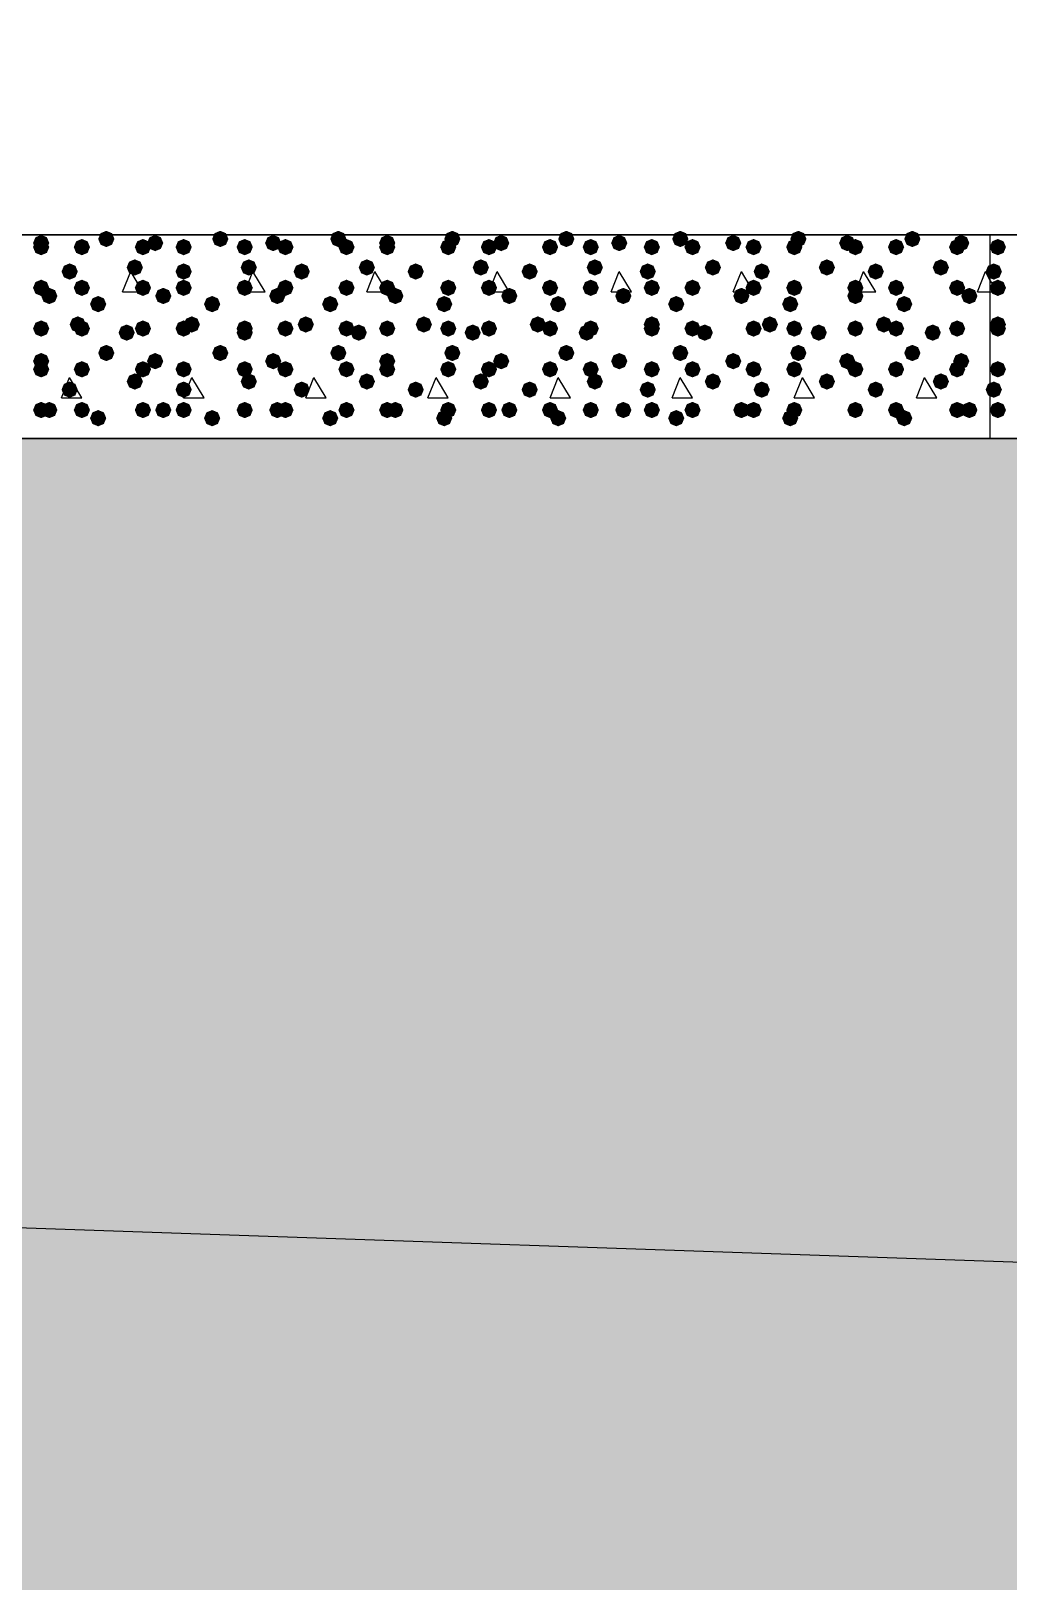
# Model space of a CAD drawing. Header units: millimetres. Extents: x 0 to 420, y 0 to 297.
# Drawn here: x 269.68 to 279.84, y 148.61 to 164.72 of the extents above; entities that cross this region are included whole.
import ezdxf

# ---------------------------------------------------------------- set-up
doc = ezdxf.new("R2010")
doc.units = ezdxf.units.MM
doc.layers.get('0').update_dxf_attribs({"linetype": 'CONTINUOUS'})

msp = doc.modelspace()

# ---------------------------------------------------------------- hatches: boundary and pattern name
at = {"true_color": 0x000008}
for points in [[(269.875, 162.517667), (269.850129, 162.457871), (269.790333, 162.433), (269.730537, 162.457871), (269.705667, 162.517667), (269.730537, 162.577462), (269.790333, 162.602333), (269.850129, 162.577463)], [(269.875, 162.475333), (269.850129, 162.415537), (269.790333, 162.390667), (269.730537, 162.415537), (269.705667, 162.475333), (269.730537, 162.535129), (269.790333, 162.56), (269.850129, 162.535129)], [(270.298333, 162.475333), (270.273462, 162.415537), (270.213667, 162.390667), (270.153871, 162.415537), (270.129, 162.475333), (270.153871, 162.535129), (270.213667, 162.56), (270.273462, 162.535129)], [(270.552333, 162.56), (270.527462, 162.500204), (270.467667, 162.475333), (270.407871, 162.500204), (270.383, 162.56), (270.407871, 162.619796), (270.467667, 162.644667), (270.527462, 162.619796)], [(270.933333, 162.475333), (270.908462, 162.415537), (270.848667, 162.390667), (270.788871, 162.415537), (270.764, 162.475333), (270.788871, 162.535129), (270.848667, 162.56), (270.908462, 162.535129)], [(271.060333, 162.517667), (271.035462, 162.457871), (270.975667, 162.433), (270.915871, 162.457871), (270.891, 162.517667), (270.915871, 162.577462), (270.975667, 162.602333), (271.035462, 162.577463)], [(271.356667, 162.475333), (271.331796, 162.415537), (271.272, 162.390667), (271.212204, 162.415537), (271.187333, 162.475333), (271.212204, 162.535129), (271.272, 162.56), (271.331796, 162.535129)], [(271.737667, 162.56), (271.712796, 162.500204), (271.653, 162.475333), (271.593204, 162.500204), (271.568333, 162.56), (271.593204, 162.619796), (271.653, 162.644667), (271.712796, 162.619796)], [(271.991667, 162.475333), (271.966796, 162.415537), (271.907, 162.390667), (271.847204, 162.415537), (271.822333, 162.475333), (271.847204, 162.535129), (271.907, 162.56), (271.966796, 162.535129)], [(272.288, 162.517667), (272.263129, 162.457871), (272.203333, 162.433), (272.143537, 162.457871), (272.118667, 162.517667), (272.143537, 162.577462), (272.203333, 162.602333), (272.263129, 162.577463)], [(272.415, 162.475333), (272.390129, 162.415537), (272.330333, 162.390667), (272.270538, 162.415537), (272.245667, 162.475333), (272.270537, 162.535129), (272.330333, 162.56), (272.390129, 162.535129)], [(272.965333, 162.56), (272.940462, 162.500204), (272.880667, 162.475333), (272.820871, 162.500204), (272.796, 162.56), (272.820871, 162.619796), (272.880667, 162.644667), (272.940462, 162.619796)], [(273.05, 162.475333), (273.025129, 162.415537), (272.965333, 162.390667), (272.905538, 162.415537), (272.880667, 162.475333), (272.905537, 162.535129), (272.965333, 162.56), (273.025129, 162.535129)], [(273.473333, 162.517667), (273.448463, 162.457871), (273.388667, 162.433), (273.328871, 162.457871), (273.304, 162.517667), (273.328871, 162.577462), (273.388667, 162.602333), (273.448462, 162.577463)], [(273.473333, 162.475333), (273.448463, 162.415537), (273.388667, 162.390667), (273.328871, 162.415537), (273.304, 162.475333), (273.328871, 162.535129), (273.388667, 162.56), (273.448462, 162.535129)], [(274.108333, 162.475333), (274.083463, 162.415537), (274.023667, 162.390667), (273.963871, 162.415537), (273.939, 162.475333), (273.963871, 162.535129), (274.023667, 162.56), (274.083462, 162.535129)], [(274.150667, 162.56), (274.125796, 162.500204), (274.066, 162.475333), (274.006204, 162.500204), (273.981333, 162.56), (274.006204, 162.619796), (274.066, 162.644667), (274.125796, 162.619796)], [(274.531667, 162.475333), (274.506796, 162.415537), (274.447, 162.390667), (274.387204, 162.415537), (274.362333, 162.475333), (274.387204, 162.535129), (274.447, 162.56), (274.506796, 162.535129)], [(274.658667, 162.517667), (274.633796, 162.457871), (274.574, 162.433), (274.514204, 162.457871), (274.489333, 162.517667), (274.514204, 162.577462), (274.574, 162.602333), (274.633796, 162.577463)], [(275.166667, 162.475333), (275.141796, 162.415537), (275.082, 162.390667), (275.022204, 162.415537), (274.997333, 162.475333), (275.022204, 162.535129), (275.082, 162.56), (275.141796, 162.535129)], [(275.336, 162.56), (275.311129, 162.500204), (275.251333, 162.475333), (275.191537, 162.500204), (275.166667, 162.56), (275.191537, 162.619796), (275.251333, 162.644667), (275.311129, 162.619796)], [(275.59, 162.475333), (275.565129, 162.415537), (275.505333, 162.390667), (275.445538, 162.415537), (275.420667, 162.475333), (275.445537, 162.535129), (275.505333, 162.56), (275.565129, 162.535129)], [(275.886333, 162.517667), (275.861463, 162.457871), (275.801667, 162.433), (275.741871, 162.457871), (275.717, 162.517667), (275.741871, 162.577462), (275.801667, 162.602333), (275.861462, 162.577463)], [(276.225, 162.475333), (276.200129, 162.415537), (276.140333, 162.390667), (276.080537, 162.415537), (276.055667, 162.475333), (276.080537, 162.535129), (276.140333, 162.56), (276.200129, 162.535129)], [(276.521333, 162.56), (276.496463, 162.500204), (276.436667, 162.475333), (276.376871, 162.500204), (276.352, 162.56), (276.376871, 162.619796), (276.436667, 162.644667), (276.496462, 162.619796)], [(276.648333, 162.475333), (276.623462, 162.415537), (276.563667, 162.390667), (276.503871, 162.415537), (276.479, 162.475333), (276.503871, 162.535129), (276.563667, 162.56), (276.623462, 162.535129)], [(277.071667, 162.517667), (277.046796, 162.457871), (276.987, 162.433), (276.927204, 162.457871), (276.902333, 162.517667), (276.927204, 162.577462), (276.987, 162.602333), (277.046796, 162.577463)], [(277.283333, 162.475333), (277.258462, 162.415537), (277.198667, 162.390667), (277.138871, 162.415537), (277.114, 162.475333), (277.138871, 162.535129), (277.198667, 162.56), (277.258462, 162.535129)], [(277.706667, 162.475333), (277.681796, 162.415537), (277.622, 162.390667), (277.562204, 162.415537), (277.537333, 162.475333), (277.562204, 162.535129), (277.622, 162.56), (277.681796, 162.535129)], [(277.749, 162.56), (277.724129, 162.500204), (277.664333, 162.475333), (277.604537, 162.500204), (277.579667, 162.56), (277.604537, 162.619796), (277.664333, 162.644667), (277.724129, 162.619796)], [(278.257, 162.517667), (278.232129, 162.457871), (278.172333, 162.433), (278.112538, 162.457871), (278.087667, 162.517667), (278.112537, 162.577462), (278.172333, 162.602333), (278.232129, 162.577463)], [(278.341667, 162.475333), (278.316796, 162.415537), (278.257, 162.390667), (278.197204, 162.415537), (278.172333, 162.475333), (278.197204, 162.535129), (278.257, 162.56), (278.316796, 162.535129)], [(278.765, 162.475333), (278.740129, 162.415537), (278.680333, 162.390667), (278.620538, 162.415537), (278.595667, 162.475333), (278.620537, 162.535129), (278.680333, 162.56), (278.740129, 162.535129)], [(278.934333, 162.56), (278.909462, 162.500204), (278.849667, 162.475333), (278.789871, 162.500204), (278.765, 162.56), (278.789871, 162.619796), (278.849667, 162.644667), (278.909462, 162.619796)], [(279.4, 162.475333), (279.375129, 162.415537), (279.315333, 162.390667), (279.255538, 162.415537), (279.230667, 162.475333), (279.255537, 162.535129), (279.315333, 162.56), (279.375129, 162.535129)], [(279.442333, 162.517667), (279.417462, 162.457871), (279.357667, 162.433), (279.297871, 162.457871), (279.273, 162.517667), (279.297871, 162.577462), (279.357667, 162.602333), (279.417462, 162.577463)], [(270.171333, 162.221333), (270.146462, 162.161537), (270.086667, 162.136667), (270.026871, 162.161537), (270.002, 162.221333), (270.026871, 162.281129), (270.086667, 162.306), (270.146462, 162.281129)], [(270.848667, 162.263667), (270.823796, 162.203871), (270.764, 162.179), (270.704204, 162.203871), (270.679333, 162.263667), (270.704204, 162.323462), (270.764, 162.348333), (270.823796, 162.323463)], [(271.356667, 162.221333), (271.331796, 162.161537), (271.272, 162.136667), (271.212204, 162.161537), (271.187333, 162.221333), (271.212204, 162.281129), (271.272, 162.306), (271.331796, 162.281129)], [(272.034, 162.263667), (272.009129, 162.203871), (271.949333, 162.179), (271.889537, 162.203871), (271.864667, 162.263667), (271.889537, 162.323462), (271.949333, 162.348333), (272.009129, 162.323463)], [(272.584333, 162.221333), (272.559463, 162.161537), (272.499667, 162.136667), (272.439871, 162.161537), (272.415, 162.221333), (272.439871, 162.281129), (272.499667, 162.306), (272.559462, 162.281129)], [(273.261667, 162.263667), (273.236796, 162.203871), (273.177, 162.179), (273.117204, 162.203871), (273.092333, 162.263667), (273.117204, 162.323462), (273.177, 162.348333), (273.236796, 162.323463)], [(273.769667, 162.221333), (273.744796, 162.161537), (273.685, 162.136667), (273.625204, 162.161537), (273.600333, 162.221333), (273.625204, 162.281129), (273.685, 162.306), (273.744796, 162.281129)], [(274.447, 162.263667), (274.422129, 162.203871), (274.362333, 162.179), (274.302537, 162.203871), (274.277667, 162.263667), (274.302537, 162.323462), (274.362333, 162.348333), (274.422129, 162.323463)], [(274.955, 162.221333), (274.930129, 162.161537), (274.870333, 162.136667), (274.810538, 162.161537), (274.785667, 162.221333), (274.810537, 162.281129), (274.870333, 162.306), (274.930129, 162.281129)], [(275.632333, 162.263667), (275.607463, 162.203871), (275.547667, 162.179), (275.487871, 162.203871), (275.463, 162.263667), (275.487871, 162.323462), (275.547667, 162.348333), (275.607462, 162.323463)], [(276.182667, 162.221333), (276.157796, 162.161537), (276.098, 162.136667), (276.038204, 162.161537), (276.013333, 162.221333), (276.038204, 162.281129), (276.098, 162.306), (276.157796, 162.281129)], [(276.86, 162.263667), (276.835129, 162.203871), (276.775333, 162.179), (276.715537, 162.203871), (276.690667, 162.263667), (276.715537, 162.323462), (276.775333, 162.348333), (276.835129, 162.323463)], [(277.368, 162.221333), (277.343129, 162.161537), (277.283333, 162.136667), (277.223538, 162.161537), (277.198667, 162.221333), (277.223537, 162.281129), (277.283333, 162.306), (277.343129, 162.281129)], [(278.045333, 162.263667), (278.020463, 162.203871), (277.960667, 162.179), (277.900871, 162.203871), (277.876, 162.263667), (277.900871, 162.323462), (277.960667, 162.348333), (278.020462, 162.323463)], [(278.553333, 162.221333), (278.528462, 162.161537), (278.468667, 162.136667), (278.408871, 162.161537), (278.384, 162.221333), (278.408871, 162.281129), (278.468667, 162.306), (278.528462, 162.281129)], [(279.230667, 162.263667), (279.205796, 162.203871), (279.146, 162.179), (279.086204, 162.203871), (279.061333, 162.263667), (279.086204, 162.323462), (279.146, 162.348333), (279.205796, 162.323463)], [(269.875, 162.052), (269.850129, 161.992204), (269.790333, 161.967333), (269.730537, 161.992204), (269.705667, 162.052), (269.730537, 162.111796), (269.790333, 162.136667), (269.850129, 162.111796)], [(270.298333, 162.052), (270.273462, 161.992204), (270.213667, 161.967333), (270.153871, 161.992204), (270.129, 162.052), (270.153871, 162.111796), (270.213667, 162.136667), (270.273462, 162.111796)], [(270.933333, 162.052), (270.908462, 161.992204), (270.848667, 161.967333), (270.788871, 161.992204), (270.764, 162.052), (270.788871, 162.111796), (270.848667, 162.136667), (270.908462, 162.111796)], [(271.356667, 162.052), (271.331796, 161.992204), (271.272, 161.967333), (271.212204, 161.992204), (271.187333, 162.052), (271.212204, 162.111796), (271.272, 162.136667), (271.331796, 162.111796)], [(271.991667, 162.052), (271.966796, 161.992204), (271.907, 161.967333), (271.847204, 161.992204), (271.822333, 162.052), (271.847204, 162.111796), (271.907, 162.136667), (271.966796, 162.111796)], [(272.415, 162.052), (272.390129, 161.992204), (272.330333, 161.967333), (272.270538, 161.992204), (272.245667, 162.052), (272.270537, 162.111796), (272.330333, 162.136667), (272.390129, 162.111796)], [(273.05, 162.052), (273.025129, 161.992204), (272.965333, 161.967333), (272.905538, 161.992204), (272.880667, 162.052), (272.905537, 162.111796), (272.965333, 162.136667), (273.025129, 162.111796)], [(273.473333, 162.052), (273.448463, 161.992204), (273.388667, 161.967333), (273.328871, 161.992204), (273.304, 162.052), (273.328871, 162.111796), (273.388667, 162.136667), (273.448462, 162.111796)], [(274.108333, 162.052), (274.083463, 161.992204), (274.023667, 161.967333), (273.963871, 161.992204), (273.939, 162.052), (273.963871, 162.111796), (274.023667, 162.136667), (274.083462, 162.111796)], [(274.531667, 162.052), (274.506796, 161.992204), (274.447, 161.967333), (274.387204, 161.992204), (274.362333, 162.052), (274.387204, 162.111796), (274.447, 162.136667), (274.506796, 162.111796)], [(275.166667, 162.052), (275.141796, 161.992204), (275.082, 161.967333), (275.022204, 161.992204), (274.997333, 162.052), (275.022204, 162.111796), (275.082, 162.136667), (275.141796, 162.111796)], [(275.59, 162.052), (275.565129, 161.992204), (275.505333, 161.967333), (275.445538, 161.992204), (275.420667, 162.052), (275.445537, 162.111796), (275.505333, 162.136667), (275.565129, 162.111796)], [(276.225, 162.052), (276.200129, 161.992204), (276.140333, 161.967333), (276.080537, 161.992204), (276.055667, 162.052), (276.080537, 162.111796), (276.140333, 162.136667), (276.200129, 162.111796)], [(276.648333, 162.052), (276.623462, 161.992204), (276.563667, 161.967333), (276.503871, 161.992204), (276.479, 162.052), (276.503871, 162.111796), (276.563667, 162.136667), (276.623462, 162.111796)], [(277.283333, 162.052), (277.258462, 161.992204), (277.198667, 161.967333), (277.138871, 161.992204), (277.114, 162.052), (277.138871, 162.111796), (277.198667, 162.136667), (277.258462, 162.111796)], [(277.706667, 162.052), (277.681796, 161.992204), (277.622, 161.967333), (277.562204, 161.992204), (277.537333, 162.052), (277.562204, 162.111796), (277.622, 162.136667), (277.681796, 162.111796)], [(278.341667, 162.052), (278.316796, 161.992204), (278.257, 161.967333), (278.197204, 161.992204), (278.172333, 162.052), (278.197204, 162.111796), (278.257, 162.136667), (278.316796, 162.111796)], [(278.765, 162.052), (278.740129, 161.992204), (278.680333, 161.967333), (278.620538, 161.992204), (278.595667, 162.052), (278.620537, 162.111796), (278.680333, 162.136667), (278.740129, 162.111796)], [(279.4, 162.052), (279.375129, 161.992204), (279.315333, 161.967333), (279.255538, 161.992204), (279.230667, 162.052), (279.255537, 162.111796), (279.315333, 162.136667), (279.375129, 162.111796)], [(269.959667, 161.967333), (269.934796, 161.907537), (269.875, 161.882667), (269.815204, 161.907537), (269.790333, 161.967333), (269.815204, 162.027129), (269.875, 162.052), (269.934796, 162.027129)], [(270.467667, 161.882667), (270.442796, 161.822871), (270.383, 161.798), (270.323204, 161.822871), (270.298333, 161.882667), (270.323204, 161.942462), (270.383, 161.967333), (270.442796, 161.942463)], [(271.145, 161.967333), (271.120129, 161.907537), (271.060333, 161.882667), (271.000538, 161.907537), (270.975667, 161.967333), (271.000537, 162.027129), (271.060333, 162.052), (271.120129, 162.027129)], [(271.653, 161.882667), (271.628129, 161.822871), (271.568333, 161.798), (271.508537, 161.822871), (271.483667, 161.882667), (271.508537, 161.942462), (271.568333, 161.967333), (271.628129, 161.942463)], [(272.330333, 161.967333), (272.305462, 161.907537), (272.245667, 161.882667), (272.185871, 161.907537), (272.161, 161.967333), (272.185871, 162.027129), (272.245667, 162.052), (272.305462, 162.027129)], [(272.880667, 161.882667), (272.855796, 161.822871), (272.796, 161.798), (272.736204, 161.822871), (272.711333, 161.882667), (272.736204, 161.942462), (272.796, 161.967333), (272.855796, 161.942463)], [(273.558, 161.967333), (273.533129, 161.907537), (273.473333, 161.882667), (273.413537, 161.907537), (273.388667, 161.967333), (273.413537, 162.027129), (273.473333, 162.052), (273.533129, 162.027129)], [(274.066, 161.882667), (274.041129, 161.822871), (273.981333, 161.798), (273.921538, 161.822871), (273.896667, 161.882667), (273.921537, 161.942462), (273.981333, 161.967333), (274.041129, 161.942463)], [(274.743333, 161.967333), (274.718462, 161.907537), (274.658667, 161.882667), (274.598871, 161.907537), (274.574, 161.967333), (274.598871, 162.027129), (274.658667, 162.052), (274.718462, 162.027129)], [(275.251333, 161.882667), (275.226462, 161.822871), (275.166667, 161.798), (275.106871, 161.822871), (275.082, 161.882667), (275.106871, 161.942462), (275.166667, 161.967333), (275.226462, 161.942463)], [(275.928667, 161.967333), (275.903796, 161.907537), (275.844, 161.882667), (275.784204, 161.907537), (275.759333, 161.967333), (275.784204, 162.027129), (275.844, 162.052), (275.903796, 162.027129)], [(276.479, 161.882667), (276.454129, 161.822871), (276.394333, 161.798), (276.334538, 161.822871), (276.309667, 161.882667), (276.334537, 161.942462), (276.394333, 161.967333), (276.454129, 161.942463)], [(277.156333, 161.967333), (277.131463, 161.907537), (277.071667, 161.882667), (277.011871, 161.907537), (276.987, 161.967333), (277.011871, 162.027129), (277.071667, 162.052), (277.131462, 162.027129)], [(277.664333, 161.882667), (277.639462, 161.822871), (277.579667, 161.798), (277.519871, 161.822871), (277.495, 161.882667), (277.519871, 161.942462), (277.579667, 161.967333), (277.639462, 161.942463)], [(278.341667, 161.967333), (278.316796, 161.907537), (278.257, 161.882667), (278.197204, 161.907537), (278.172333, 161.967333), (278.197204, 162.027129), (278.257, 162.052), (278.316796, 162.027129)], [(278.849667, 161.882667), (278.824796, 161.822871), (278.765, 161.798), (278.705204, 161.822871), (278.680333, 161.882667), (278.705204, 161.942462), (278.765, 161.967333), (278.824796, 161.942463)], [(279.527, 161.967333), (279.502129, 161.907537), (279.442333, 161.882667), (279.382538, 161.907537), (279.357667, 161.967333), (279.382537, 162.027129), (279.442333, 162.052), (279.502129, 162.027129)], [(270.256, 161.671), (270.231129, 161.611204), (270.171333, 161.586333), (270.111538, 161.611204), (270.086667, 161.671), (270.111537, 161.730796), (270.171333, 161.755667), (270.231129, 161.730796)], [(271.441333, 161.671), (271.416462, 161.611204), (271.356667, 161.586333), (271.296871, 161.611204), (271.272, 161.671), (271.296871, 161.730796), (271.356667, 161.755667), (271.416462, 161.730796)], [(272.626667, 161.671), (272.601796, 161.611204), (272.542, 161.586333), (272.482204, 161.611204), (272.457333, 161.671), (272.482204, 161.730796), (272.542, 161.755667), (272.601796, 161.730796)], [(273.854333, 161.671), (273.829462, 161.611204), (273.769667, 161.586333), (273.709871, 161.611204), (273.685, 161.671), (273.709871, 161.730796), (273.769667, 161.755667), (273.829462, 161.730796)], [(275.039667, 161.671), (275.014796, 161.611204), (274.955, 161.586333), (274.895204, 161.611204), (274.870333, 161.671), (274.895204, 161.730796), (274.955, 161.755667), (275.014796, 161.730796)], [(276.225, 161.671), (276.200129, 161.611204), (276.140333, 161.586333), (276.080537, 161.611204), (276.055667, 161.671), (276.080537, 161.730796), (276.140333, 161.755667), (276.200129, 161.730796)], [(277.452667, 161.671), (277.427796, 161.611204), (277.368, 161.586333), (277.308204, 161.611204), (277.283333, 161.671), (277.308204, 161.730796), (277.368, 161.755667), (277.427796, 161.730796)], [(278.638, 161.671), (278.613129, 161.611204), (278.553333, 161.586333), (278.493538, 161.611204), (278.468667, 161.671), (278.493537, 161.730796), (278.553333, 161.755667), (278.613129, 161.730796)], [(269.875, 161.628667), (269.850129, 161.568871), (269.790333, 161.544), (269.730537, 161.568871), (269.705667, 161.628667), (269.730537, 161.688462), (269.790333, 161.713333), (269.850129, 161.688463)], [(270.298333, 161.628667), (270.273462, 161.568871), (270.213667, 161.544), (270.153871, 161.568871), (270.129, 161.628667), (270.153871, 161.688462), (270.213667, 161.713333), (270.273462, 161.688463)], [(270.764, 161.586333), (270.739129, 161.526537), (270.679333, 161.501667), (270.619537, 161.526537), (270.594667, 161.586333), (270.619537, 161.646129), (270.679333, 161.671), (270.739129, 161.646129)], [(270.933333, 161.628667), (270.908462, 161.568871), (270.848667, 161.544), (270.788871, 161.568871), (270.764, 161.628667), (270.788871, 161.688462), (270.848667, 161.713333), (270.908462, 161.688463)], [(271.356667, 161.628667), (271.331796, 161.568871), (271.272, 161.544), (271.212204, 161.568871), (271.187333, 161.628667), (271.212204, 161.688462), (271.272, 161.713333), (271.331796, 161.688463)], [(271.991667, 161.628667), (271.966796, 161.568871), (271.907, 161.544), (271.847204, 161.568871), (271.822333, 161.628667), (271.847204, 161.688462), (271.907, 161.713333), (271.966796, 161.688463)], [(271.991667, 161.586333), (271.966796, 161.526537), (271.907, 161.501667), (271.847204, 161.526537), (271.822333, 161.586333), (271.847204, 161.646129), (271.907, 161.671), (271.966796, 161.646129)], [(272.415, 161.628667), (272.390129, 161.568871), (272.330333, 161.544), (272.270538, 161.568871), (272.245667, 161.628667), (272.270537, 161.688462), (272.330333, 161.713333), (272.390129, 161.688463)], [(273.05, 161.628667), (273.025129, 161.568871), (272.965333, 161.544), (272.905538, 161.568871), (272.880667, 161.628667), (272.905537, 161.688462), (272.965333, 161.713333), (273.025129, 161.688463)], [(273.177, 161.586333), (273.152129, 161.526537), (273.092333, 161.501667), (273.032537, 161.526537), (273.007667, 161.586333), (273.032537, 161.646129), (273.092333, 161.671), (273.152129, 161.646129)], [(273.473333, 161.628667), (273.448463, 161.568871), (273.388667, 161.544), (273.328871, 161.568871), (273.304, 161.628667), (273.328871, 161.688462), (273.388667, 161.713333), (273.448462, 161.688463)], [(274.108333, 161.628667), (274.083463, 161.568871), (274.023667, 161.544), (273.963871, 161.568871), (273.939, 161.628667), (273.963871, 161.688462), (274.023667, 161.713333), (274.083462, 161.688463)], [(274.362333, 161.586333), (274.337463, 161.526537), (274.277667, 161.501667), (274.217871, 161.526537), (274.193, 161.586333), (274.217871, 161.646129), (274.277667, 161.671), (274.337462, 161.646129)], [(274.531667, 161.628667), (274.506796, 161.568871), (274.447, 161.544), (274.387204, 161.568871), (274.362333, 161.628667), (274.387204, 161.688462), (274.447, 161.713333), (274.506796, 161.688463)], [(275.166667, 161.628667), (275.141796, 161.568871), (275.082, 161.544), (275.022204, 161.568871), (274.997333, 161.628667), (275.022204, 161.688462), (275.082, 161.713333), (275.141796, 161.688463)], [(275.547667, 161.586333), (275.522796, 161.526537), (275.463, 161.501667), (275.403204, 161.526537), (275.378333, 161.586333), (275.403204, 161.646129), (275.463, 161.671), (275.522796, 161.646129)], [(275.59, 161.628667), (275.565129, 161.568871), (275.505333, 161.544), (275.445538, 161.568871), (275.420667, 161.628667), (275.445537, 161.688462), (275.505333, 161.713333), (275.565129, 161.688463)], [(276.225, 161.628667), (276.200129, 161.568871), (276.140333, 161.544), (276.080537, 161.568871), (276.055667, 161.628667), (276.080537, 161.688462), (276.140333, 161.713333), (276.200129, 161.688463)], [(276.648333, 161.628667), (276.623462, 161.568871), (276.563667, 161.544), (276.503871, 161.568871), (276.479, 161.628667), (276.503871, 161.688462), (276.563667, 161.713333), (276.623462, 161.688463)], [(276.775333, 161.586333), (276.750463, 161.526537), (276.690667, 161.501667), (276.630871, 161.526537), (276.606, 161.586333), (276.630871, 161.646129), (276.690667, 161.671), (276.750462, 161.646129)], [(277.283333, 161.628667), (277.258462, 161.568871), (277.198667, 161.544), (277.138871, 161.568871), (277.114, 161.628667), (277.138871, 161.688462), (277.198667, 161.713333), (277.258462, 161.688463)], [(277.706667, 161.628667), (277.681796, 161.568871), (277.622, 161.544), (277.562204, 161.568871), (277.537333, 161.628667), (277.562204, 161.688462), (277.622, 161.713333), (277.681796, 161.688463)], [(277.960667, 161.586333), (277.935796, 161.526537), (277.876, 161.501667), (277.816204, 161.526537), (277.791333, 161.586333), (277.816204, 161.646129), (277.876, 161.671), (277.935796, 161.646129)], [(278.341667, 161.628667), (278.316796, 161.568871), (278.257, 161.544), (278.197204, 161.568871), (278.172333, 161.628667), (278.197204, 161.688462), (278.257, 161.713333), (278.316796, 161.688463)], [(278.765, 161.628667), (278.740129, 161.568871), (278.680333, 161.544), (278.620538, 161.568871), (278.595667, 161.628667), (278.620537, 161.688462), (278.680333, 161.713333), (278.740129, 161.688463)], [(279.146, 161.586333), (279.121129, 161.526537), (279.061333, 161.501667), (279.001537, 161.526537), (278.976667, 161.586333), (279.001537, 161.646129), (279.061333, 161.671), (279.121129, 161.646129)], [(279.4, 161.628667), (279.375129, 161.568871), (279.315333, 161.544), (279.255538, 161.568871), (279.230667, 161.628667), (279.255537, 161.688462), (279.315333, 161.713333), (279.375129, 161.688463)], [(270.552333, 161.374667), (270.527462, 161.314871), (270.467667, 161.29), (270.407871, 161.314871), (270.383, 161.374667), (270.407871, 161.434462), (270.467667, 161.459333), (270.527462, 161.434463)], [(271.737667, 161.374667), (271.712796, 161.314871), (271.653, 161.29), (271.593204, 161.314871), (271.568333, 161.374667), (271.593204, 161.434462), (271.653, 161.459333), (271.712796, 161.434463)], [(272.965333, 161.374667), (272.940462, 161.314871), (272.880667, 161.29), (272.820871, 161.314871), (272.796, 161.374667), (272.820871, 161.434462), (272.880667, 161.459333), (272.940462, 161.434463)], [(274.150667, 161.374667), (274.125796, 161.314871), (274.066, 161.29), (274.006204, 161.314871), (273.981333, 161.374667), (274.006204, 161.434462), (274.066, 161.459333), (274.125796, 161.434463)], [(275.336, 161.374667), (275.311129, 161.314871), (275.251333, 161.29), (275.191537, 161.314871), (275.166667, 161.374667), (275.191537, 161.434462), (275.251333, 161.459333), (275.311129, 161.434463)], [(276.521333, 161.374667), (276.496463, 161.314871), (276.436667, 161.29), (276.376871, 161.314871), (276.352, 161.374667), (276.376871, 161.434462), (276.436667, 161.459333), (276.496462, 161.434463)], [(277.749, 161.374667), (277.724129, 161.314871), (277.664333, 161.29), (277.604537, 161.314871), (277.579667, 161.374667), (277.604537, 161.434462), (277.664333, 161.459333), (277.724129, 161.434463)], [(278.934333, 161.374667), (278.909462, 161.314871), (278.849667, 161.29), (278.789871, 161.314871), (278.765, 161.374667), (278.789871, 161.434462), (278.849667, 161.459333), (278.909462, 161.434463)], [(269.875, 161.29), (269.850129, 161.230204), (269.790333, 161.205333), (269.730537, 161.230204), (269.705667, 161.29), (269.730537, 161.349796), (269.790333, 161.374667), (269.850129, 161.349796)], [(269.875, 161.205333), (269.850129, 161.145537), (269.790333, 161.120667), (269.730537, 161.145537), (269.705667, 161.205333), (269.730537, 161.265129), (269.790333, 161.29), (269.850129, 161.265129)], [(270.298333, 161.205333), (270.273462, 161.145537), (270.213667, 161.120667), (270.153871, 161.145537), (270.129, 161.205333), (270.153871, 161.265129), (270.213667, 161.29), (270.273462, 161.265129)], [(270.933333, 161.205333), (270.908462, 161.145537), (270.848667, 161.120667), (270.788871, 161.145537), (270.764, 161.205333), (270.788871, 161.265129), (270.848667, 161.29), (270.908462, 161.265129)], [(271.060333, 161.29), (271.035462, 161.230204), (270.975667, 161.205333), (270.915871, 161.230204), (270.891, 161.29), (270.915871, 161.349796), (270.975667, 161.374667), (271.035462, 161.349796)], [(271.356667, 161.205333), (271.331796, 161.145537), (271.272, 161.120667), (271.212204, 161.145537), (271.187333, 161.205333), (271.212204, 161.265129), (271.272, 161.29), (271.331796, 161.265129)], [(271.991667, 161.205333), (271.966796, 161.145537), (271.907, 161.120667), (271.847204, 161.145537), (271.822333, 161.205333), (271.847204, 161.265129), (271.907, 161.29), (271.966796, 161.265129)], [(272.288, 161.29), (272.263129, 161.230204), (272.203333, 161.205333), (272.143537, 161.230204), (272.118667, 161.29), (272.143537, 161.349796), (272.203333, 161.374667), (272.263129, 161.349796)], [(272.415, 161.205333), (272.390129, 161.145537), (272.330333, 161.120667), (272.270538, 161.145537), (272.245667, 161.205333), (272.270537, 161.265129), (272.330333, 161.29), (272.390129, 161.265129)], [(273.05, 161.205333), (273.025129, 161.145537), (272.965333, 161.120667), (272.905538, 161.145537), (272.880667, 161.205333), (272.905537, 161.265129), (272.965333, 161.29), (273.025129, 161.265129)], [(273.473333, 161.29), (273.448463, 161.230204), (273.388667, 161.205333), (273.328871, 161.230204), (273.304, 161.29), (273.328871, 161.349796), (273.388667, 161.374667), (273.448462, 161.349796)], [(273.473333, 161.205333), (273.448463, 161.145537), (273.388667, 161.120667), (273.328871, 161.145537), (273.304, 161.205333), (273.328871, 161.265129), (273.388667, 161.29), (273.448462, 161.265129)], [(274.108333, 161.205333), (274.083463, 161.145537), (274.023667, 161.120667), (273.963871, 161.145537), (273.939, 161.205333), (273.963871, 161.265129), (274.023667, 161.29), (274.083462, 161.265129)], [(274.531667, 161.205333), (274.506796, 161.145537), (274.447, 161.120667), (274.387204, 161.145537), (274.362333, 161.205333), (274.387204, 161.265129), (274.447, 161.29), (274.506796, 161.265129)], [(274.658667, 161.29), (274.633796, 161.230204), (274.574, 161.205333), (274.514204, 161.230204), (274.489333, 161.29), (274.514204, 161.349796), (274.574, 161.374667), (274.633796, 161.349796)], [(275.166667, 161.205333), (275.141796, 161.145537), (275.082, 161.120667), (275.022204, 161.145537), (274.997333, 161.205333), (275.022204, 161.265129), (275.082, 161.29), (275.141796, 161.265129)], [(275.59, 161.205333), (275.565129, 161.145537), (275.505333, 161.120667), (275.445538, 161.145537), (275.420667, 161.205333), (275.445537, 161.265129), (275.505333, 161.29), (275.565129, 161.265129)], [(275.886333, 161.29), (275.861463, 161.230204), (275.801667, 161.205333), (275.741871, 161.230204), (275.717, 161.29), (275.741871, 161.349796), (275.801667, 161.374667), (275.861462, 161.349796)], [(276.225, 161.205333), (276.200129, 161.145537), (276.140333, 161.120667), (276.080537, 161.145537), (276.055667, 161.205333), (276.080537, 161.265129), (276.140333, 161.29), (276.200129, 161.265129)], [(276.648333, 161.205333), (276.623462, 161.145537), (276.563667, 161.120667), (276.503871, 161.145537), (276.479, 161.205333), (276.503871, 161.265129), (276.563667, 161.29), (276.623462, 161.265129)], [(277.071667, 161.29), (277.046796, 161.230204), (276.987, 161.205333), (276.927204, 161.230204), (276.902333, 161.29), (276.927204, 161.349796), (276.987, 161.374667), (277.046796, 161.349796)], [(277.283333, 161.205333), (277.258462, 161.145537), (277.198667, 161.120667), (277.138871, 161.145537), (277.114, 161.205333), (277.138871, 161.265129), (277.198667, 161.29), (277.258462, 161.265129)], [(277.706667, 161.205333), (277.681796, 161.145537), (277.622, 161.120667), (277.562204, 161.145537), (277.537333, 161.205333), (277.562204, 161.265129), (277.622, 161.29), (277.681796, 161.265129)], [(278.257, 161.29), (278.232129, 161.230204), (278.172333, 161.205333), (278.112538, 161.230204), (278.087667, 161.29), (278.112537, 161.349796), (278.172333, 161.374667), (278.232129, 161.349796)], [(278.341667, 161.205333), (278.316796, 161.145537), (278.257, 161.120667), (278.197204, 161.145537), (278.172333, 161.205333), (278.197204, 161.265129), (278.257, 161.29), (278.316796, 161.265129)], [(278.765, 161.205333), (278.740129, 161.145537), (278.680333, 161.120667), (278.620538, 161.145537), (278.595667, 161.205333), (278.620537, 161.265129), (278.680333, 161.29), (278.740129, 161.265129)], [(279.4, 161.205333), (279.375129, 161.145537), (279.315333, 161.120667), (279.255538, 161.145537), (279.230667, 161.205333), (279.255537, 161.265129), (279.315333, 161.29), (279.375129, 161.265129)], [(279.442333, 161.29), (279.417462, 161.230204), (279.357667, 161.205333), (279.297871, 161.230204), (279.273, 161.29), (279.297871, 161.349796), (279.357667, 161.374667), (279.417462, 161.349796)], [(270.848667, 161.078333), (270.823796, 161.018537), (270.764, 160.993667), (270.704204, 161.018537), (270.679333, 161.078333), (270.704204, 161.138129), (270.764, 161.163), (270.823796, 161.138129)], [(272.034, 161.078333), (272.009129, 161.018537), (271.949333, 160.993667), (271.889537, 161.018537), (271.864667, 161.078333), (271.889537, 161.138129), (271.949333, 161.163), (272.009129, 161.138129)], [(273.261667, 161.078333), (273.236796, 161.018537), (273.177, 160.993667), (273.117204, 161.018537), (273.092333, 161.078333), (273.117204, 161.138129), (273.177, 161.163), (273.236796, 161.138129)], [(274.447, 161.078333), (274.422129, 161.018537), (274.362333, 160.993667), (274.302537, 161.018537), (274.277667, 161.078333), (274.302537, 161.138129), (274.362333, 161.163), (274.422129, 161.138129)], [(275.632333, 161.078333), (275.607463, 161.018537), (275.547667, 160.993667), (275.487871, 161.018537), (275.463, 161.078333), (275.487871, 161.138129), (275.547667, 161.163), (275.607462, 161.138129)], [(276.86, 161.078333), (276.835129, 161.018537), (276.775333, 160.993667), (276.715537, 161.018537), (276.690667, 161.078333), (276.715537, 161.138129), (276.775333, 161.163), (276.835129, 161.138129)], [(278.045333, 161.078333), (278.020463, 161.018537), (277.960667, 160.993667), (277.900871, 161.018537), (277.876, 161.078333), (277.900871, 161.138129), (277.960667, 161.163), (278.020462, 161.138129)], [(279.230667, 161.078333), (279.205796, 161.018537), (279.146, 160.993667), (279.086204, 161.018537), (279.061333, 161.078333), (279.086204, 161.138129), (279.146, 161.163), (279.205796, 161.138129)], [(270.171333, 160.993667), (270.146462, 160.933871), (270.086667, 160.909), (270.026871, 160.933871), (270.002, 160.993667), (270.026871, 161.053462), (270.086667, 161.078333), (270.146462, 161.053463)], [(271.356667, 160.993667), (271.331796, 160.933871), (271.272, 160.909), (271.212204, 160.933871), (271.187333, 160.993667), (271.212204, 161.053462), (271.272, 161.078333), (271.331796, 161.053463)], [(272.584333, 160.993667), (272.559463, 160.933871), (272.499667, 160.909), (272.439871, 160.933871), (272.415, 160.993667), (272.439871, 161.053462), (272.499667, 161.078333), (272.559462, 161.053463)], [(273.769667, 160.993667), (273.744796, 160.933871), (273.685, 160.909), (273.625204, 160.933871), (273.600333, 160.993667), (273.625204, 161.053462), (273.685, 161.078333), (273.744796, 161.053463)], [(274.955, 160.993667), (274.930129, 160.933871), (274.870333, 160.909), (274.810538, 160.933871), (274.785667, 160.993667), (274.810537, 161.053462), (274.870333, 161.078333), (274.930129, 161.053463)], [(276.182667, 160.993667), (276.157796, 160.933871), (276.098, 160.909), (276.038204, 160.933871), (276.013333, 160.993667), (276.038204, 161.053462), (276.098, 161.078333), (276.157796, 161.053463)], [(277.368, 160.993667), (277.343129, 160.933871), (277.283333, 160.909), (277.223538, 160.933871), (277.198667, 160.993667), (277.223537, 161.053462), (277.283333, 161.078333), (277.343129, 161.053463)], [(278.553333, 160.993667), (278.528462, 160.933871), (278.468667, 160.909), (278.408871, 160.933871), (278.384, 160.993667), (278.408871, 161.053462), (278.468667, 161.078333), (278.528462, 161.053463)], [(269.875, 160.782), (269.850129, 160.722204), (269.790333, 160.697333), (269.730537, 160.722204), (269.705667, 160.782), (269.730537, 160.841796), (269.790333, 160.866667), (269.850129, 160.841796)], [(269.959667, 160.782), (269.934796, 160.722204), (269.875, 160.697333), (269.815204, 160.722204), (269.790333, 160.782), (269.815204, 160.841796), (269.875, 160.866667), (269.934796, 160.841796)], [(270.298333, 160.782), (270.273462, 160.722204), (270.213667, 160.697333), (270.153871, 160.722204), (270.129, 160.782), (270.153871, 160.841796), (270.213667, 160.866667), (270.273462, 160.841796)], [(270.467667, 160.697333), (270.442796, 160.637537), (270.383, 160.612667), (270.323204, 160.637537), (270.298333, 160.697333), (270.323204, 160.757129), (270.383, 160.782), (270.442796, 160.757129)], [(270.933333, 160.782), (270.908462, 160.722204), (270.848667, 160.697333), (270.788871, 160.722204), (270.764, 160.782), (270.788871, 160.841796), (270.848667, 160.866667), (270.908462, 160.841796)], [(271.145, 160.782), (271.120129, 160.722204), (271.060333, 160.697333), (271.000538, 160.722204), (270.975667, 160.782), (271.000537, 160.841796), (271.060333, 160.866667), (271.120129, 160.841796)], [(271.356667, 160.782), (271.331796, 160.722204), (271.272, 160.697333), (271.212204, 160.722204), (271.187333, 160.782), (271.212204, 160.841796), (271.272, 160.866667), (271.331796, 160.841796)], [(271.653, 160.697333), (271.628129, 160.637537), (271.568333, 160.612667), (271.508537, 160.637537), (271.483667, 160.697333), (271.508537, 160.757129), (271.568333, 160.782), (271.628129, 160.757129)], [(271.991667, 160.782), (271.966796, 160.722204), (271.907, 160.697333), (271.847204, 160.722204), (271.822333, 160.782), (271.847204, 160.841796), (271.907, 160.866667), (271.966796, 160.841796)], [(272.330333, 160.782), (272.305462, 160.722204), (272.245667, 160.697333), (272.185871, 160.722204), (272.161, 160.782), (272.185871, 160.841796), (272.245667, 160.866667), (272.305462, 160.841796)], [(272.415, 160.782), (272.390129, 160.722204), (272.330333, 160.697333), (272.270538, 160.722204), (272.245667, 160.782), (272.270537, 160.841796), (272.330333, 160.866667), (272.390129, 160.841796)], [(272.880667, 160.697333), (272.855796, 160.637537), (272.796, 160.612667), (272.736204, 160.637537), (272.711333, 160.697333), (272.736204, 160.757129), (272.796, 160.782), (272.855796, 160.757129)], [(273.05, 160.782), (273.025129, 160.722204), (272.965333, 160.697333), (272.905538, 160.722204), (272.880667, 160.782), (272.905537, 160.841796), (272.965333, 160.866667), (273.025129, 160.841796)], [(273.473333, 160.782), (273.448463, 160.722204), (273.388667, 160.697333), (273.328871, 160.722204), (273.304, 160.782), (273.328871, 160.841796), (273.388667, 160.866667), (273.448462, 160.841796)], [(273.558, 160.782), (273.533129, 160.722204), (273.473333, 160.697333), (273.413537, 160.722204), (273.388667, 160.782), (273.413537, 160.841796), (273.473333, 160.866667), (273.533129, 160.841796)], [(274.066, 160.697333), (274.041129, 160.637537), (273.981333, 160.612667), (273.921538, 160.637537), (273.896667, 160.697333), (273.921537, 160.757129), (273.981333, 160.782), (274.041129, 160.757129)], [(274.108333, 160.782), (274.083463, 160.722204), (274.023667, 160.697333), (273.963871, 160.722204), (273.939, 160.782), (273.963871, 160.841796), (274.023667, 160.866667), (274.083462, 160.841796)], [(274.531667, 160.782), (274.506796, 160.722204), (274.447, 160.697333), (274.387204, 160.722204), (274.362333, 160.782), (274.387204, 160.841796), (274.447, 160.866667), (274.506796, 160.841796)], [(274.743333, 160.782), (274.718462, 160.722204), (274.658667, 160.697333), (274.598871, 160.722204), (274.574, 160.782), (274.598871, 160.841796), (274.658667, 160.866667), (274.718462, 160.841796)], [(275.166667, 160.782), (275.141796, 160.722204), (275.082, 160.697333), (275.022204, 160.722204), (274.997333, 160.782), (275.022204, 160.841796), (275.082, 160.866667), (275.141796, 160.841796)], [(275.251333, 160.697333), (275.226462, 160.637537), (275.166667, 160.612667), (275.106871, 160.637537), (275.082, 160.697333), (275.106871, 160.757129), (275.166667, 160.782), (275.226462, 160.757129)], [(275.59, 160.782), (275.565129, 160.722204), (275.505333, 160.697333), (275.445538, 160.722204), (275.420667, 160.782), (275.445537, 160.841796), (275.505333, 160.866667), (275.565129, 160.841796)], [(275.928667, 160.782), (275.903796, 160.722204), (275.844, 160.697333), (275.784204, 160.722204), (275.759333, 160.782), (275.784204, 160.841796), (275.844, 160.866667), (275.903796, 160.841796)], [(276.225, 160.782), (276.200129, 160.722204), (276.140333, 160.697333), (276.080537, 160.722204), (276.055667, 160.782), (276.080537, 160.841796), (276.140333, 160.866667), (276.200129, 160.841796)], [(276.479, 160.697333), (276.454129, 160.637537), (276.394333, 160.612667), (276.334538, 160.637537), (276.309667, 160.697333), (276.334537, 160.757129), (276.394333, 160.782), (276.454129, 160.757129)], [(276.648333, 160.782), (276.623462, 160.722204), (276.563667, 160.697333), (276.503871, 160.722204), (276.479, 160.782), (276.503871, 160.841796), (276.563667, 160.866667), (276.623462, 160.841796)], [(277.156333, 160.782), (277.131463, 160.722204), (277.071667, 160.697333), (277.011871, 160.722204), (276.987, 160.782), (277.011871, 160.841796), (277.071667, 160.866667), (277.131462, 160.841796)], [(277.283333, 160.782), (277.258462, 160.722204), (277.198667, 160.697333), (277.138871, 160.722204), (277.114, 160.782), (277.138871, 160.841796), (277.198667, 160.866667), (277.258462, 160.841796)], [(277.664333, 160.697333), (277.639462, 160.637537), (277.579667, 160.612667), (277.519871, 160.637537), (277.495, 160.697333), (277.519871, 160.757129), (277.579667, 160.782), (277.639462, 160.757129)], [(277.706667, 160.782), (277.681796, 160.722204), (277.622, 160.697333), (277.562204, 160.722204), (277.537333, 160.782), (277.562204, 160.841796), (277.622, 160.866667), (277.681796, 160.841796)], [(278.341667, 160.782), (278.316796, 160.722204), (278.257, 160.697333), (278.197204, 160.722204), (278.172333, 160.782), (278.197204, 160.841796), (278.257, 160.866667), (278.316796, 160.841796)], [(278.341667, 160.782), (278.316796, 160.722204), (278.257, 160.697333), (278.197204, 160.722204), (278.172333, 160.782), (278.197204, 160.841796), (278.257, 160.866667), (278.316796, 160.841796)], [(278.765, 160.782), (278.740129, 160.722204), (278.680333, 160.697333), (278.620538, 160.722204), (278.595667, 160.782), (278.620537, 160.841796), (278.680333, 160.866667), (278.740129, 160.841796)], [(278.849667, 160.697333), (278.824796, 160.637537), (278.765, 160.612667), (278.705204, 160.637537), (278.680333, 160.697333), (278.705204, 160.757129), (278.765, 160.782), (278.824796, 160.757129)], [(279.4, 160.782), (279.375129, 160.722204), (279.315333, 160.697333), (279.255538, 160.722204), (279.230667, 160.782), (279.255537, 160.841796), (279.315333, 160.866667), (279.375129, 160.841796)], [(279.527, 160.782), (279.502129, 160.722204), (279.442333, 160.697333), (279.382538, 160.722204), (279.357667, 160.782), (279.382537, 160.841796), (279.442333, 160.866667), (279.502129, 160.841796)]]:
    msp.add_hatch(color=0, dxfattribs=at).paths.add_polyline_path(points, flags=0)
at = {"true_color": 0x000007}
for points in [[(279.823333, 162.475333), (279.798463, 162.415537), (279.738667, 162.390667), (279.678871, 162.415537), (279.654, 162.475333), (279.678871, 162.535129), (279.738667, 162.56), (279.798462, 162.535129)], [(279.781, 162.221333), (279.756129, 162.161537), (279.696333, 162.136667), (279.636538, 162.161537), (279.611667, 162.221333), (279.636537, 162.281129), (279.696333, 162.306), (279.756129, 162.281129)], [(279.823333, 162.052), (279.798463, 161.992204), (279.738667, 161.967333), (279.678871, 161.992204), (279.654, 162.052), (279.678871, 162.111796), (279.738667, 162.136667), (279.798462, 162.111796)], [(279.823333, 161.671), (279.798463, 161.611204), (279.738667, 161.586333), (279.678871, 161.611204), (279.654, 161.671), (279.678871, 161.730796), (279.738667, 161.755667), (279.798462, 161.730796)], [(279.823333, 161.628667), (279.798463, 161.568871), (279.738667, 161.544), (279.678871, 161.568871), (279.654, 161.628667), (279.678871, 161.688462), (279.738667, 161.713333), (279.798462, 161.688463)], [(279.823333, 161.205333), (279.798463, 161.145537), (279.738667, 161.120667), (279.678871, 161.145537), (279.654, 161.205333), (279.678871, 161.265129), (279.738667, 161.29), (279.798462, 161.265129)], [(279.781, 160.993667), (279.756129, 160.933871), (279.696333, 160.909), (279.636538, 160.933871), (279.611667, 160.993667), (279.636537, 161.053462), (279.696333, 161.078333), (279.756129, 161.053463)], [(279.823333, 160.782), (279.798463, 160.722204), (279.738667, 160.697333), (279.678871, 160.722204), (279.654, 160.782), (279.678871, 160.841796), (279.738667, 160.866667), (279.798462, 160.841796)]]:
    msp.add_hatch(color=0, dxfattribs=at).paths.add_polyline_path(points, flags=0)
at = {"true_color": 0x000008}
h = msp.add_hatch(color=0, dxfattribs=at)
h.paths.add_polyline_path([(379.603, 160.485667), (33.528, 160.485667), (379.603, 148.463)], flags=0)
h.paths.add_polyline_path([(33.528, 160.485667), (379.603, 148.463), (33.528, 148.463)], flags=0)

# ---------------------------------------------------------------- linework, layer by layer
at = {"color": 0, "true_color": 0x000007}
for points in [[(32.469667, 183.811333), (32.469667, 160.485667), (380.661333, 160.485667), (380.661333, 183.811333), (218.228333, 183.811333), (218.228333, 204.978), (194.902667, 204.978), (194.902667, 183.811333)], [(32.469667, 183.811333), (32.469667, 160.485667), (380.661333, 160.485667), (380.661333, 183.811333), (218.228333, 183.811333), (218.228333, 204.978), (194.902667, 204.978), (194.902667, 183.811333)], [(279.654, 162.602333), (279.654, 160.485667), (281.770667, 160.485667), (281.770667, 162.602333)]]:
    msp.add_lwpolyline(points, close=True, dxfattribs=at)
at = {"color": 0, "true_color": 0x0000fd}
msp.add_lwpolyline([(34.586333, 162.602333), (378.544667, 162.602333), (378.544667, 181.694667), (216.111667, 181.694667), (216.111667, 202.861333), (197.019333, 202.861333), (197.019333, 181.694667), (34.586333, 181.694667)], close=True, dxfattribs=at)
at = {"color": 0, "true_color": 0x000007}
for points in [[(279.654, 162.602333), (260.604, 162.602333)], [(279.738667, 162.009667), (279.654, 162.136667)], [(279.654, 162.009667), (279.738667, 162.009667)], [(260.604, 160.485667), (279.654, 160.485667)]]:
    msp.add_lwpolyline(points, dxfattribs=at)
at = {"color": 0, "true_color": 0x000008}
for points in [[(270.637, 162.009667), (270.721667, 162.221333)], [(270.848667, 162.009667), (270.721667, 162.221333)], [(271.907, 162.009667), (271.991667, 162.221333)], [(272.118667, 162.009667), (271.991667, 162.221333)], [(273.177, 162.009667), (273.261667, 162.221333)], [(273.388667, 162.009667), (273.261667, 162.221333)], [(274.447, 162.009667), (274.531667, 162.221333)], [(274.658667, 162.009667), (274.531667, 162.221333)], [(275.717, 162.009667), (275.801667, 162.221333)], [(275.928667, 162.009667), (275.801667, 162.221333)], [(276.987, 162.009667), (277.071667, 162.221333)], [(277.198667, 162.009667), (277.071667, 162.221333)], [(278.257, 162.009667), (278.341667, 162.221333)], [(278.468667, 162.009667), (278.341667, 162.221333)], [(279.527, 162.009667), (279.611667, 162.221333)], [(279.654, 162.136667), (279.611667, 162.221333)], [(270.637, 162.009667), (270.848667, 162.009667)], [(271.907, 162.009667), (272.118667, 162.009667)], [(273.177, 162.009667), (273.388667, 162.009667)], [(274.447, 162.009667), (274.658667, 162.009667)], [(275.717, 162.009667), (275.928667, 162.009667)], [(276.987, 162.009667), (277.198667, 162.009667)], [(278.257, 162.009667), (278.468667, 162.009667)], [(279.527, 162.009667), (279.654, 162.009667)], [(270.002, 160.909), (270.086667, 161.120667)], [(270.213667, 160.909), (270.086667, 161.120667)], [(271.272, 160.909), (271.356667, 161.120667)], [(271.483667, 160.909), (271.356667, 161.120667)], [(272.542, 160.909), (272.626667, 161.120667)], [(272.753667, 160.909), (272.626667, 161.120667)], [(273.812, 160.909), (273.896667, 161.120667)], [(274.023667, 160.909), (273.896667, 161.120667)], [(275.082, 160.909), (275.166667, 161.120667)], [(275.293667, 160.909), (275.166667, 161.120667)], [(276.352, 160.909), (276.436667, 161.120667)], [(276.563667, 160.909), (276.436667, 161.120667)], [(277.622, 160.909), (277.706667, 161.120667)], [(277.833667, 160.909), (277.706667, 161.120667)], [(278.892, 160.909), (278.976667, 161.120667)], [(279.103667, 160.909), (278.976667, 161.120667)], [(270.002, 160.909), (270.213667, 160.909)], [(271.272, 160.909), (271.483667, 160.909)], [(272.542, 160.909), (272.753667, 160.909)], [(273.812, 160.909), (274.023667, 160.909)], [(275.082, 160.909), (275.293667, 160.909)], [(276.352, 160.909), (276.563667, 160.909)], [(277.622, 160.909), (277.833667, 160.909)], [(278.892, 160.909), (279.103667, 160.909)]]:
    msp.add_lwpolyline(points, dxfattribs=at)
for points in [[(379.603, 160.485667), (33.528, 160.485667), (379.603, 148.463)], [(33.528, 160.485667), (379.603, 148.463), (33.528, 148.463)]]:
    msp.add_lwpolyline(points, close=True, dxfattribs=at)

doc.saveas('drawing.dxf')
